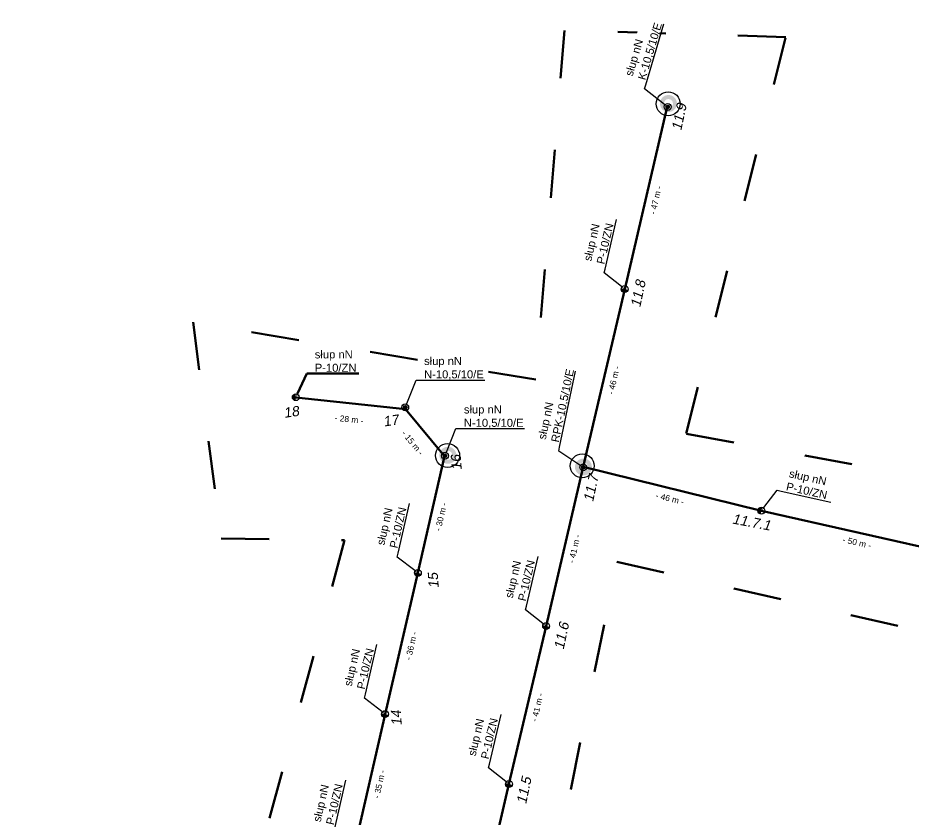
# Model space of a CAD drawing. Header units: metres. Extents: x 5772289 to 7530543, y 5762751 to 5793884.
# Drawn here: x 7526562.9 to 7526786.5, y 5787624.9 to 5787825.2 of the extents above; entities that cross this region are included whole.
import ezdxf
from ezdxf import colors
from ezdxf.entities.mleader import LeaderData, LeaderLine
from ezdxf.math import Vec2, Vec3

# ---------------------------------------------------------------- set-up
doc = ezdxf.new("R2010")
doc.units = ezdxf.units.M
doc.linetypes.add('GCAD_ISO03W100', pattern=[30, 12, -18])
for name, color, linetype, lineweight in [('!tele', 30, 'Continuous', 50), ('!trafo', 6, 'GCAD_ISO03W100', 50), ('00_Mufa', 3, 'Continuous', 30), ('_numery', 7, 'Continuous', 40)]:
    doc.layers.add(name, color=color, linetype=linetype, lineweight=lineweight)
for name, color, linetype in [('_MM mufy', 3, 'Continuous'), ('_MM opisy', 7, 'Continuous'), ('_MM slupy', 5, 'Continuous'), ('DIM', 7, 'Continuous')]:
    doc.layers.add(name, color=color, linetype=linetype)
doc.styles.get("Standard").update_dxf_attribs({"font": 'arial.ttf'})
doc.dimstyles.new('opis linie', dxfattribs={"dimtxt": 1.5, "dimasz": 0.18, "dimexe": 0.18, "dimexo": 0.0625, "dimgap": 2.5, "dimtad": 4, "dimdec": 0, "dimzin": 0, "dimdsep": 46, "dimtxsty": 'Standard', "dimcen": 0.09, "dimse1": 1, "dimse2": 1, "dimsd1": 1, "dimsd2": 1, "dimclrt": 256, "dimadec": 0, "dimazin": 0, "dimtfac": 1, "dimtdec": 0, "dimtofl": 0, "dimtmove": 0, "dimatfit": 3, "dimfxl": 1, "dimtfill": 1, "dimtolj": 1, "dimtzin": 0, "dimarcsym": 0})

# ---------------------------------------------------------------- blocks, each defined once
blk = doc.blocks.new('ZN')
at = {"layer": '_MM slupy', "transparency": 33554687}
h = blk.add_hatch(color=256, dxfattribs=at)
h.dxf.hatch_style = 1
h.paths.add_polyline_path([(0, -0.86), (0, 0.86, 1)])
at = {"layer": '_MM slupy'}
blk.add_circle((0, 0), 0.857, dxfattribs=at)
blk = doc.blocks.new('*D3325')
at = {"layer": 'DIM', "insert": (7526772.5, 5787694.06), "char_height": 1.5, "attachment_point": 5, "rotation": 347.3054, "bg_fill": 3, "box_fill_scale": 1.1, "bg_fill_color": 9, "bg_fill_true_color": 13158600, "bg_fill_transparency": 0}
blk.add_mtext('\\A1;- 50 m -', dxfattribs=at)
blk = doc.blocks.new('*D3326')
at = {"layer": 'DIM', "insert": (7526725.76, 5787705.04), "char_height": 1.5, "attachment_point": 5, "rotation": 346.1982, "bg_fill": 3, "box_fill_scale": 1.1, "bg_fill_color": 9, "bg_fill_true_color": 13158600, "bg_fill_transparency": 0}
blk.add_mtext('\\A1;- 46 m -', dxfattribs=at)
blk = doc.blocks.new('*D3327')
at = {"layer": 'DIM', "insert": (7526645.61, 5787724.88), "char_height": 1.5, "attachment_point": 5, "rotation": 354.0704, "bg_fill": 3, "box_fill_scale": 1.1, "bg_fill_color": 9, "bg_fill_true_color": 13158600, "bg_fill_transparency": 0}
blk.add_mtext('\\A1;- 28 m -', dxfattribs=at)
blk = doc.blocks.new('*D3328')
at = {"layer": 'DIM', "insert": (7526661.48, 5787718.99), "char_height": 1.5, "attachment_point": 5, "rotation": 309.35, "bg_fill": 3, "box_fill_scale": 1.1, "bg_fill_color": 9, "bg_fill_true_color": 13158600, "bg_fill_transparency": 0}
blk.add_mtext('\\A1;- 15 m -', dxfattribs=at)
blk = doc.blocks.new('*D3329')
at = {"layer": 'DIM', "insert": (7526668.57, 5787700.48), "char_height": 1.5, "attachment_point": 5, "rotation": 77.1575, "bg_fill": 3, "box_fill_scale": 1.1, "bg_fill_color": 9, "bg_fill_true_color": 13158600, "bg_fill_transparency": 0}
blk.add_mtext('\\A1;- 30 m -', dxfattribs=at)
blk = doc.blocks.new('*D3330')
at = {"layer": 'DIM', "insert": (7526661.15, 5787668.24), "char_height": 1.5, "attachment_point": 5, "rotation": 76.9343, "bg_fill": 3, "box_fill_scale": 1.1, "bg_fill_color": 9, "bg_fill_true_color": 13158600, "bg_fill_transparency": 0}
blk.add_mtext('\\A1;- 36 m -', dxfattribs=at)
blk = doc.blocks.new('*D3331')
at = {"layer": 'DIM', "insert": (7526653.2, 5787633.66), "char_height": 1.5, "attachment_point": 5, "rotation": 77.1994, "bg_fill": 3, "box_fill_scale": 1.1, "bg_fill_color": 9, "bg_fill_true_color": 13158600, "bg_fill_transparency": 0}
blk.add_mtext('\\A1;- 35 m -', dxfattribs=at)
blk = doc.blocks.new('*D3337')
at = {"layer": 'DIM', "insert": (7526722.22, 5787779.68), "char_height": 1.5, "attachment_point": 5, "rotation": 76.9143, "bg_fill": 3, "box_fill_scale": 1.1, "bg_fill_color": 9, "bg_fill_true_color": 13158600, "bg_fill_transparency": 0}
blk.add_mtext('\\A1;- 47 m -', dxfattribs=at)
blk = doc.blocks.new('*D3338')
at = {"layer": 'DIM', "insert": (7526711.73, 5787734.63), "char_height": 1.5, "attachment_point": 5, "rotation": 76.843, "bg_fill": 3, "box_fill_scale": 1.1, "bg_fill_color": 9, "bg_fill_true_color": 13158600, "bg_fill_transparency": 0}
blk.add_mtext('\\A1;- 46 m -', dxfattribs=at)
blk = doc.blocks.new('*D3339')
at = {"layer": 'DIM', "insert": (7526701.9, 5787692.51), "char_height": 1.5, "attachment_point": 5, "rotation": 76.9168, "bg_fill": 3, "box_fill_scale": 1.1, "bg_fill_color": 9, "bg_fill_true_color": 13158600, "bg_fill_transparency": 0}
blk.add_mtext('\\A1;- 41 m -', dxfattribs=at)
blk = doc.blocks.new('*D3340')
at = {"layer": 'DIM', "insert": (7526692.63, 5787652.86), "char_height": 1.5, "attachment_point": 5, "rotation": 76.7633, "bg_fill": 3, "box_fill_scale": 1.1, "bg_fill_color": 9, "bg_fill_true_color": 13158600, "bg_fill_transparency": 0}
blk.add_mtext('\\A1;- 41 m -', dxfattribs=at)
blk = doc.blocks.new('*D3341')
at = {"layer": 'DIM', "insert": (7526683.37, 5787613.25), "char_height": 1.5, "attachment_point": 5, "rotation": 76.9178, "bg_fill": 3, "box_fill_scale": 1.1, "bg_fill_color": 9, "bg_fill_true_color": 13158600, "bg_fill_transparency": 0}
blk.add_mtext('\\A1;- 41 m -', dxfattribs=at)
blk = doc.blocks.new('E')
at = {"layer": '_MM slupy'}
h = blk.add_hatch(color=256, dxfattribs=at)
h.dxf.hatch_style = 1
h.paths.add_polyline_path([(0.27, 0.37, 1), (-0.27, -0.37, 1)])
for radius in [0.857, 0.457]:
    blk.add_circle((0, 0), radius, dxfattribs=at)
blk = doc.blocks.new('mufa')
at = {"layer": '_MM mufy'}
h = blk.add_hatch(color=256, dxfattribs=at)
h.dxf.hatch_style = 1
h.paths.add_polyline_path([(2.15, 0.12, 1), (-2.1, -0.05, 1)])
h.paths.add_polyline_path([(-1.1, -0.01, -1), (1.15, 0.08, -1)], flags=16)
h.paths.add_polyline_path([(-0.83, 0, -1), (0.88, 0.07, -1)], flags=0)
blk = doc.blocks.new('q')
at = {"layer": '_MM slupy'}
blk.add_blockref('ZN', (0, 0), dxfattribs=at)
at = {"layer": '_MM opisy'}
ml = blk.add_multileader_mtext('Standard', dxfattribs=at)
ml.set_content('\\pxql;słup nN\\PP-10/ZN', color=256)
ml.set_leader_properties()
ml.build(insert=Vec2(0, 0))
ml.multileader.update_dxf_attribs({"has_text_frame": 1, "text_left_attachment_type": 5, "text_right_attachment_type": 5, "dogleg_length": 1, "arrow_head_size": 1})
ctx = ml.context
ctx.base_point, ctx.char_height, ctx.arrow_head_size, ctx.landing_gap_size, ctx.plane_origin = Vec3(3.75, 5.9), 2, 1, 1, Vec3(1.72, -1.42)
ctx.left_attachment, ctx.right_attachment = 5, 5
notes = []
notes.append((ctx, [(0, (1, 1, 0), (2.75, 5.9), (1, 0), 1, [(0, [(0, 0), (2.75, 5.9)], 0, [])])]))
ctx.mtext.insert, ctx.mtext.flow_direction = Vec3(4.75, 11.7), 5
ctx.mtext.has_bg_fill, ctx.mtext.bg_color, ctx.mtext.bg_scale_factor, ctx.mtext.bg_transparency, ctx.mtext.use_window_bg_color = 1, -1023410175, 1, 0, 1
for ctx, leaders in notes:
    for number, flags, end, landing, length, lines in leaders:
        leader = LeaderData()
        leader.index, (leader.has_last_leader_line, leader.has_dogleg_vector, leader.attachment_direction) = number, flags
        leader.last_leader_point, leader.dogleg_vector, leader.dogleg_length = Vec3(end), Vec3(landing), length
        for number, points, colour, breaks in lines:
            line = LeaderLine()
            line.index, line.vertices, line.color, line.breaks = number, Vec3.list(points), colors.encode_raw_color(colour), breaks
            leader.lines.append(line)
        ctx.leaders.append(leader)

msp = doc.modelspace()

# ---------------------------------------------------------------- linework, layer by layer
at = {"layer": '!trafo'}
msp.add_lwpolyline([(7526261.9, 5787443.28), (7526631.83, 5787453.92), (7526638.67, 5787516.85), (7526683.09, 5787544.1), (7526712.52, 5787689.22), (7526790.15, 5787671.5), (7527045.42, 5787657.58), (7527052.17, 5787706.52), (7526881.71, 5787698.08), (7526899.43, 5787790.06), (7526851.75, 5787785.42), (7526830.24, 5787702.72), (7526729.82, 5787721.29), (7526754.71, 5787820.44), (7526699.44, 5787822.13), (7526692.26, 5787734.79), (7526606.61, 5787749.14), (7526613.68, 5787695.06), (7526644.48, 5787694.64), (7526596.64, 5787516.96), (7526439.85, 5787493.95)], dxfattribs=at)
at = {"layer": '00_Mufa'}
for centre in [(7526725.34, 5787803.77), (7526670.22, 5787715.81), (7526703.86, 5787713.24)]:
    msp.add_circle(centre, 3, dxfattribs=at)

# ---------------------------------------------------------------- next in the draw order: block references
for p, rotation in [((7526714.48, 5787757.45), 76.91426325363433), ((7526748.63, 5787702.01), 347.3053529816617), ((7526662.79, 5787686.45), 77.15753618741037), ((7526694.84, 5787673.19), 76.91681679999851), ((7526654.6, 5787651.16), 76.93425842977375), ((7526685.55, 5787633.68), 76.76327937382915), ((7526646.9, 5787617.27), 77.1993876308688)]:
    msp.add_blockref('q', p, dxfattribs=dict(rotation=rotation))

# ---------------------------------------------------------------- next in the draw order: linework, layer by layer
at = {"layer": '!tele'}
for points in [[(7526622.89, 5787498.44), (7526621.29, 5787503.55), (7526631.33, 5787548.83), (7526637.61, 5787559.73), (7526661.59, 5787554.38), (7526668.22, 5787558.35), (7526676.32, 5787593.95), (7526685.55, 5787633.68), (7526694.84, 5787673.19), (7526704.08, 5787712.96), (7526714.48, 5787757.45), (7526725.08, 5787803.04)], [(7526631.38, 5787549.1), (7526639.1, 5787583.11), (7526646.9, 5787617.27), (7526654.6, 5787651.16), (7526662.79, 5787686.45), (7526669.44, 5787715.62), (7526659.74, 5787727.45), (7526632.3, 5787730.3)], [(7526704.08, 5787712.96), (7526748.63, 5787702.01), (7526797.47, 5787691.01), (7526838.38, 5787689.29), (7526850.93, 5787689.11), (7526888.07, 5787688.52), (7526938.36, 5787687.63), (7526987.91, 5787686.55), (7527035.4, 5787685.91)]]:
    msp.add_lwpolyline(points, dxfattribs=at)

# ---------------------------------------------------------------- next in the draw order: dimensions: what is measured, and where the dimension line sits
at = {"layer": 'DIM'}
for p1, p2, picture, middle in [((7526725.08, 5787803.04), (7526714.48, 5787757.45), '*D3337', (7526722.22, 5787779.68)), ((7526632.3, 5787730.3), (7526659.74, 5787727.45), '*D3327', (7526645.61, 5787724.88)), ((7526797.47, 5787691.01), (7526748.63, 5787702.01), '*D3325', (7526772.5, 5787694.06))]:
    dim = msp.add_aligned_dim(p1=p1, p2=p2, distance=-0.75, dimstyle='opis linie', override={"dimpost": '- <> m -'}, dxfattribs=at)
    dim.commit()
    dim.dimension.update_dxf_attribs({"geometry": picture, "text_midpoint": middle})

# ---------------------------------------------------------------- next in the draw order: block references
at = {"layer": '!trafo'}
msp.add_blockref('q', (7526632.29, 5787730.4), dxfattribs=at)

# ---------------------------------------------------------------- next in the draw order: texts
at = {"layer": '_numery', "oblique": 10}
msp.add_text('18', height=2.5, rotation=8.429, dxfattribs=at).set_placement((7526629.42, 5787725.22))

# ---------------------------------------------------------------- next in the draw order: dimensions: what is measured, and where the dimension line sits
at = {"layer": 'DIM'}
for p1, p2, picture, middle in [((7526659.74, 5787727.45), (7526669.44, 5787715.62), '*D3328', (7526661.48, 5787718.99)), ((7526748.63, 5787702.01), (7526704.08, 5787712.96), '*D3326', (7526725.76, 5787705.04))]:
    dim = msp.add_aligned_dim(p1=p1, p2=p2, distance=-0.75, dimstyle='opis linie', override={"dimpost": '- <> m -'}, dxfattribs=at)
    dim.commit()
    dim.dimension.update_dxf_attribs({"geometry": picture, "text_midpoint": middle})

# ---------------------------------------------------------------- next in the draw order: leaders
at = {"layer": '_MM opisy'}
ml = msp.add_multileader_mtext('Standard', dxfattribs=at)
ml.set_content('\\pxql;słup nN\\PK-10,5/10/E', color=256)
ml.set_leader_properties()
ml.build(insert=Vec2(0, 0))
ml.multileader.update_dxf_attribs({"has_text_frame": 1, "text_left_attachment_type": 5, "text_right_attachment_type": 5, "dogleg_length": 1, "arrow_head_size": 1})
ctx = ml.context
ctx.base_point, ctx.char_height, ctx.arrow_head_size, ctx.landing_gap_size, ctx.plane_origin, ctx.plane_x_axis, ctx.plane_y_axis = Vec3(7526719.75, 5787808.47), 2, 1, 1, Vec3(7526727.06, 5787804.22), Vec3(0.284834, 0.958577), Vec3(-0.958577, 0.284834)
ctx.left_attachment, ctx.right_attachment = 5, 5
notes = []
notes.append((ctx, [(0, (1, 1, 0), (7526719.46, 5787807.52), (0.284834, 0.958577), 1, [(0, [(7526725.21, 5787802.98)], 0, [])])]))
ctx.mtext.insert, ctx.mtext.text_direction, ctx.mtext.flow_direction = Vec3(7526714.5, 5787811.07), Vec3(0.284834, 0.958577), 5
ctx.mtext.has_bg_fill, ctx.mtext.bg_color, ctx.mtext.bg_scale_factor, ctx.mtext.bg_transparency, ctx.mtext.use_window_bg_color = 1, -1023410175, 1, 0, 1
for ctx, leaders in notes:
    for number, flags, end, landing, length, lines in leaders:
        leader = LeaderData()
        leader.index, (leader.has_last_leader_line, leader.has_dogleg_vector, leader.attachment_direction) = number, flags
        leader.last_leader_point, leader.dogleg_vector, leader.dogleg_length = Vec3(end), Vec3(landing), length
        for number, points, colour, breaks in lines:
            line = LeaderLine()
            line.index, line.vertices, line.color, line.breaks = number, Vec3.list(points), colors.encode_raw_color(colour), breaks
            leader.lines.append(line)
        ctx.leaders.append(leader)

# ---------------------------------------------------------------- next in the draw order: block references
at = {"color": 5, "lineweight": 70}
msp.add_blockref('mufa', (7526725.38, 5787803.8), dxfattribs=at)
at = {"rotation": 73.451059138289}
msp.add_blockref('E', (7526725.21, 5787802.98), dxfattribs=at)

# ---------------------------------------------------------------- next in the draw order: texts
at = {"layer": '_numery', "oblique": 10}
for s, rotation, p in [('11.9', 77.9276, (7526728.59, 5787796.92)), ('17', 8.429, (7526654.3, 5787723.05)), ('11.7.1', 349.2915, (7526741.18, 5787698.84))]:
    msp.add_text(s, height=2.5, rotation=rotation, dxfattribs=at).set_placement(p)

# ---------------------------------------------------------------- next in the draw order: dimensions: what is measured, and where the dimension line sits
at = {"layer": 'DIM'}
for p1, p2, picture, middle in [((7526714.48, 5787757.45), (7526704.08, 5787712.96), '*D3338', (7526711.73, 5787734.63)), ((7526669.44, 5787715.62), (7526662.79, 5787686.45), '*D3329', (7526668.57, 5787700.48))]:
    dim = msp.add_aligned_dim(p1=p1, p2=p2, distance=-0.75, dimstyle='opis linie', override={"dimpost": '- <> m -'}, dxfattribs=at)
    dim.commit()
    dim.dimension.update_dxf_attribs({"geometry": picture, "text_midpoint": middle})

# ---------------------------------------------------------------- next in the draw order: leaders
at = {"layer": '_MM opisy'}
ml = msp.add_multileader_mtext('Standard', dxfattribs=at)
ml.set_content('\\pxql;słup nN\\PN-10,5/10/E', color=256)
ml.set_leader_properties()
ml.build(insert=Vec2(0, 0))
ml.multileader.update_dxf_attribs({"has_text_frame": 1, "text_left_attachment_type": 5, "text_right_attachment_type": 5, "dogleg_length": 1, "arrow_head_size": 1})
ctx = ml.context
ctx.base_point, ctx.char_height, ctx.arrow_head_size, ctx.landing_gap_size, ctx.plane_origin = Vec3(7526663.34, 5787734.68), 2, 1, 1, Vec3(7526661.35, 5787726.46)
ctx.left_attachment, ctx.right_attachment = 5, 5
notes = []
notes.append((ctx, [(0, (1, 1, 0), (7526662.34, 5787734.68), (1, 0), 1, [(0, [(7526659.63, 5787727.88)], 0, [])])]))
ctx.mtext.insert, ctx.mtext.flow_direction = Vec3(7526664.34, 5787740.45), 5
ctx.mtext.has_bg_fill, ctx.mtext.bg_color, ctx.mtext.bg_scale_factor, ctx.mtext.bg_transparency, ctx.mtext.use_window_bg_color = 1, -1023410175, 1, 0, 1
for ctx, leaders in notes:
    for number, flags, end, landing, length, lines in leaders:
        leader = LeaderData()
        leader.index, (leader.has_last_leader_line, leader.has_dogleg_vector, leader.attachment_direction) = number, flags
        leader.last_leader_point, leader.dogleg_vector, leader.dogleg_length = Vec3(end), Vec3(landing), length
        for number, points, colour, breaks in lines:
            line = LeaderLine()
            line.index, line.vertices, line.color, line.breaks = number, Vec3.list(points), colors.encode_raw_color(colour), breaks
            leader.lines.append(line)
        ctx.leaders.append(leader)

# ---------------------------------------------------------------- next in the draw order: block references
msp.add_blockref('E', (7526659.63, 5787727.88))

# ---------------------------------------------------------------- next in the draw order: texts
at = {"layer": '_numery', "oblique": 10}
msp.add_text('11.8', height=2.5, rotation=77.9276, dxfattribs=at).set_placement((7526718.34, 5787752.73))

# ---------------------------------------------------------------- next in the draw order: dimensions: what is measured, and where the dimension line sits
at = {"layer": 'DIM'}
for p1, p2, picture, middle in [((7526704.08, 5787712.96), (7526694.84, 5787673.19), '*D3339', (7526701.9, 5787692.51)), ((7526662.79, 5787686.45), (7526654.6, 5787651.16), '*D3330', (7526661.15, 5787668.24))]:
    dim = msp.add_aligned_dim(p1=p1, p2=p2, distance=-0.75, dimstyle='opis linie', override={"dimpost": '- <> m -'}, dxfattribs=at)
    dim.commit()
    dim.dimension.update_dxf_attribs({"geometry": picture, "text_midpoint": middle})

# ---------------------------------------------------------------- next in the draw order: leaders
at = {"layer": '_MM opisy'}
ml = msp.add_multileader_mtext('Standard', dxfattribs=at)
ml.set_content('\\pxql;słup nN\\PN-10,5/10/E', color=256)
ml.set_leader_properties()
ml.build(insert=Vec2(0, 0))
ml.multileader.update_dxf_attribs({"has_text_frame": 1, "text_left_attachment_type": 5, "text_right_attachment_type": 5, "dogleg_length": 1, "arrow_head_size": 1})
ctx = ml.context
ctx.base_point, ctx.char_height, ctx.arrow_head_size, ctx.landing_gap_size, ctx.plane_origin = Vec3(7526673.29, 5787722.56), 2, 1, 1, Vec3(7526671.3, 5787714.34)
ctx.left_attachment, ctx.right_attachment = 5, 5
notes = []
notes.append((ctx, [(0, (1, 1, 0), (7526672.29, 5787722.56), (1, 0), 1, [(0, [(7526669.58, 5787715.76)], 0, [])])]))
ctx.mtext.insert, ctx.mtext.flow_direction = Vec3(7526674.29, 5787728.33), 5
ctx.mtext.has_bg_fill, ctx.mtext.bg_color, ctx.mtext.bg_scale_factor, ctx.mtext.bg_transparency, ctx.mtext.use_window_bg_color = 1, -1023410175, 1, 0, 1
for ctx, leaders in notes:
    for number, flags, end, landing, length, lines in leaders:
        leader = LeaderData()
        leader.index, (leader.has_last_leader_line, leader.has_dogleg_vector, leader.attachment_direction) = number, flags
        leader.last_leader_point, leader.dogleg_vector, leader.dogleg_length = Vec3(end), Vec3(landing), length
        for number, points, colour, breaks in lines:
            line = LeaderLine()
            line.index, line.vertices, line.color, line.breaks = number, Vec3.list(points), colors.encode_raw_color(colour), breaks
            leader.lines.append(line)
        ctx.leaders.append(leader)

# ---------------------------------------------------------------- next in the draw order: block references
at = {"color": 5, "lineweight": 70}
msp.add_blockref('mufa', (7526670.26, 5787715.84), dxfattribs=at)
msp.add_blockref('E', (7526669.58, 5787715.76))

# ---------------------------------------------------------------- next in the draw order: texts
at = {"layer": '_numery', "oblique": 10}
for s, rotation, p in [('16', 93.7936, (7526673.76, 5787712.2)), ('11.7', 77.9276, (7526706.57, 5787704.08)), ('15', 93.7936, (7526668.02, 5787682.69))]:
    msp.add_text(s, height=2.5, rotation=rotation, dxfattribs=at).set_placement(p)

# ---------------------------------------------------------------- next in the draw order: dimensions: what is measured, and where the dimension line sits
at = {"layer": 'DIM'}
for p1, p2, picture, middle in [((7526694.84, 5787673.19), (7526685.55, 5787633.68), '*D3340', (7526692.63, 5787652.86)), ((7526654.6, 5787651.16), (7526646.9, 5787617.27), '*D3331', (7526653.2, 5787633.66))]:
    dim = msp.add_aligned_dim(p1=p1, p2=p2, distance=-0.75, dimstyle='opis linie', override={"dimpost": '- <> m -'}, dxfattribs=at)
    dim.commit()
    dim.dimension.update_dxf_attribs({"geometry": picture, "text_midpoint": middle})

# ---------------------------------------------------------------- next in the draw order: leaders
at = {"layer": '_MM opisy'}
ml = msp.add_multileader_mtext('Standard', dxfattribs=at)
ml.set_content('\\pxql;słup nN\\PRPK-10,5/10/E', color=256)
ml.set_leader_properties()
ml.build(insert=Vec2(0, 0))
ml.multileader.update_dxf_attribs({"has_text_frame": 1, "text_left_attachment_type": 5, "text_right_attachment_type": 5, "dogleg_length": 1, "arrow_head_size": 1})
ctx = ml.context
ctx.base_point, ctx.char_height, ctx.arrow_head_size, ctx.landing_gap_size, ctx.plane_origin, ctx.plane_x_axis, ctx.plane_y_axis = Vec3(7526698.2, 5787717.92), 2, 1, 1, Vec3(7526705.84, 5787714.27), Vec3(0.205938, 0.978565), Vec3(-0.978565, 0.205938)
ctx.left_attachment, ctx.right_attachment = 5, 5
notes = []
notes.append((ctx, [(0, (1, 1, 0), (7526698, 5787716.94), (0.205938, 0.978565), 1, [(0, [(7526704.1, 5787712.88)], 0, [])])]))
ctx.mtext.insert, ctx.mtext.text_direction, ctx.mtext.flow_direction = Vec3(7526692.77, 5787720.08), Vec3(0.205938, 0.978565), 5
ctx.mtext.has_bg_fill, ctx.mtext.bg_color, ctx.mtext.bg_scale_factor, ctx.mtext.bg_transparency, ctx.mtext.use_window_bg_color = 1, -1023410175, 1, 0, 1
for ctx, leaders in notes:
    for number, flags, end, landing, length, lines in leaders:
        leader = LeaderData()
        leader.index, (leader.has_last_leader_line, leader.has_dogleg_vector, leader.attachment_direction) = number, flags
        leader.last_leader_point, leader.dogleg_vector, leader.dogleg_length = Vec3(end), Vec3(landing), length
        for number, points, colour, breaks in lines:
            line = LeaderLine()
            line.index, line.vertices, line.color, line.breaks = number, Vec3.list(points), colors.encode_raw_color(colour), breaks
            leader.lines.append(line)
        ctx.leaders.append(leader)

# ---------------------------------------------------------------- next in the draw order: block references
at = {"color": 5, "lineweight": 70}
msp.add_blockref('mufa', (7526704.14, 5787712.91), dxfattribs=at)
at = {"rotation": 78.11559818788676}
msp.add_blockref('E', (7526704.1, 5787712.88), dxfattribs=at)

# ---------------------------------------------------------------- next in the draw order: texts
at = {"layer": '_numery', "oblique": 10}
for s, rotation, p in [('11.6', 77.9276, (7526699.2, 5787667.15)), ('14', 93.7936, (7526658.78, 5787648.3))]:
    msp.add_text(s, height=2.5, rotation=rotation, dxfattribs=at).set_placement(p)

# ---------------------------------------------------------------- next in the draw order: dimensions: what is measured, and where the dimension line sits
at = {"layer": 'DIM'}
dim = msp.add_aligned_dim(p1=(7526685.55, 5787633.68), p2=(7526676.32, 5787593.95), distance=-0.75, dimstyle='opis linie', override={"dimpost": '- <> m -'}, dxfattribs=at)
dim.commit()
dim.dimension.update_dxf_attribs({"geometry": '*D3341', "text_midpoint": (7526683.37, 5787613.25)})

# ---------------------------------------------------------------- next in the draw order: texts
at = {"layer": '_numery', "oblique": 10}
msp.add_text('11.5', height=2.5, rotation=77.9276, dxfattribs=at).set_placement((7526689.83, 5787628.51))

doc.saveas('drawing.dxf')
